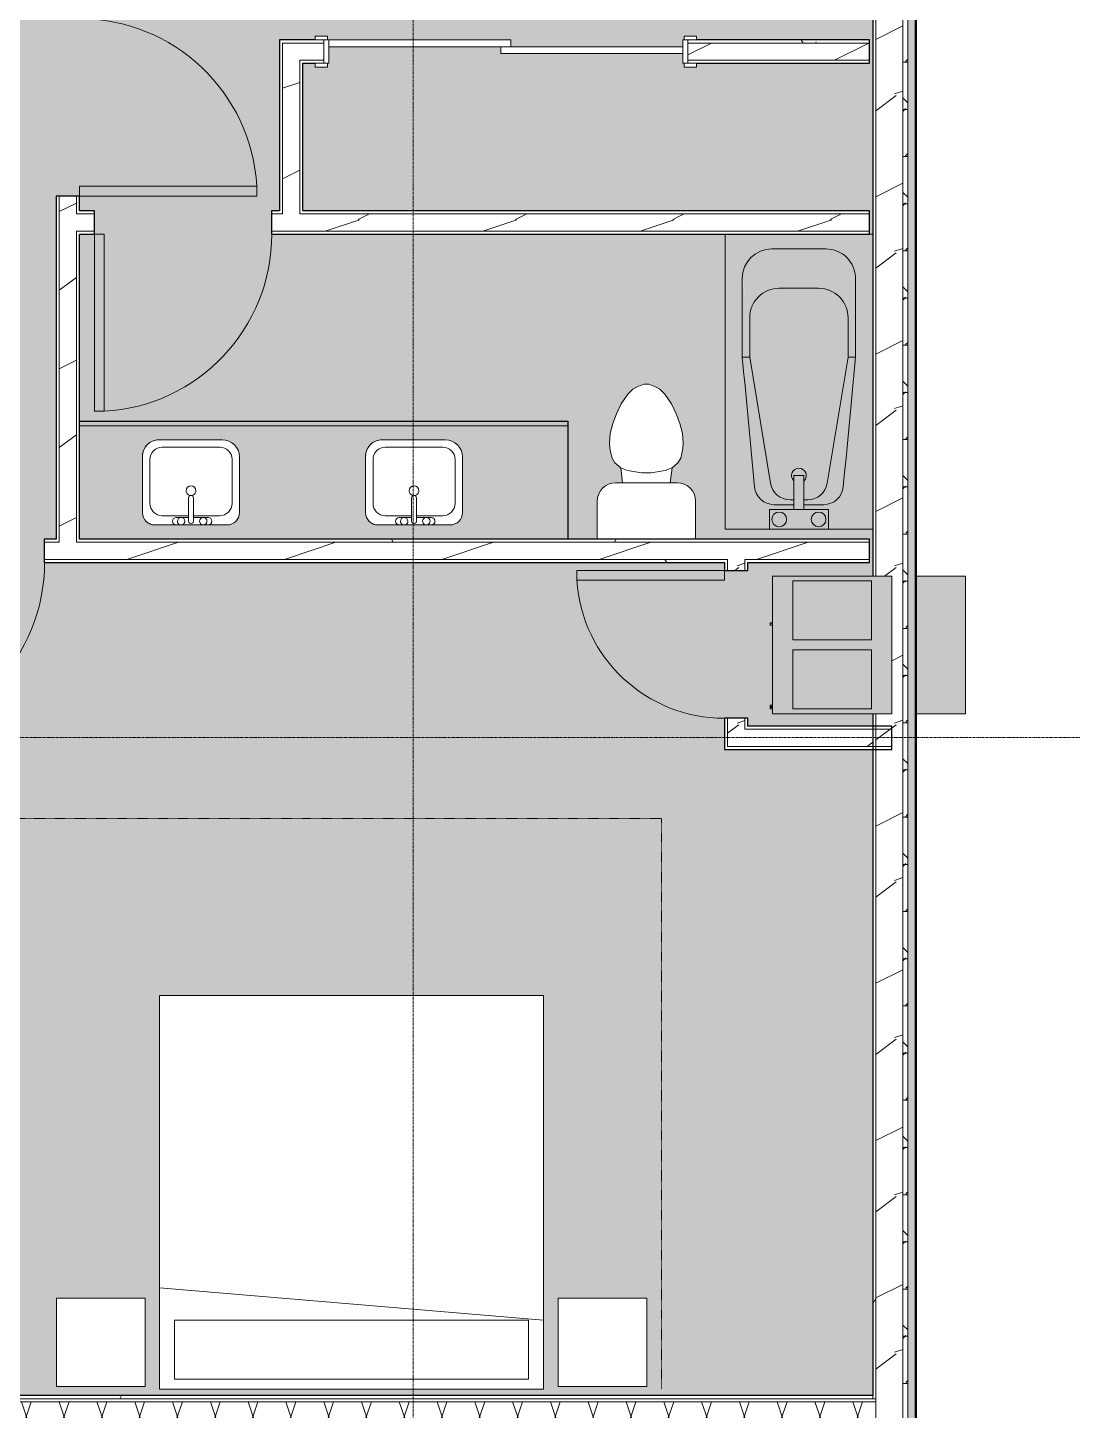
# Model space of a CAD drawing. Header units: inches. Extents: x -4414 to -113, y 9396 to 12816.
# Drawn here: x -2242.6 to -2030.2, y 10415.8 to 10697 of the extents above; entities that cross this region are included whole.
import ezdxf

# ---------------------------------------------------------------- set-up
doc = ezdxf.new("R2010")
doc.units = ezdxf.units.IN
doc.header["$MEASUREMENT"] = 0
doc.linetypes.add('Dash 1_16_', pattern=[0.125, 0.0625, -0.0625])
doc.linetypes.add('Grid Line 1_2_', pattern=[0.875, 0.5, -0.125, 0.125, -0.125])
for name, color, linetype, lineweight in [('0-1', 7, 'Continuous', 5), ('0-2', 7, 'Continuous', 9), ('A-AREA-PATT-5', 254, 'Continuous', 9), ('A-DOOR-1', 7, 'Continuous', 9), ('A-DOOR-2', 90, 'Continuous', 13), ('A-DOOR-FRAM-1', 90, 'Continuous', 13), ('A-WALL', 113, 'Continuous', 9), ('A-WALL-3', 250, 'Continuous', 25), ('A-WALL-4', 7, 'Continuous', 9), ('A-WALL-5', 113, 'Continuous', 5), ('A-WALL-6', 113, 'Continuous', 25), ('A-WALL-PATT-1', 8, 'Continuous', 9), ('A-WALL-PATT-2', 7, 'Continuous', 9), ('A-WALL-PATT-3', 111, 'Continuous', 9), ('I-FURN-1', 7, 'Continuous', 9), ('I-FURN-HDLN-1', 9, 'Dash 1_16_', 9), ('I-WALL-1', 2, 'Continuous', 25), ('M-EQPM-1', 8, 'Continuous', 9), ('M-EQPM-2', 7, 'Continuous', 9), ('P-SANR-FIXT-1', 7, 'Continuous', 9), ('P-SANR-FIXT-2', 8, 'Continuous', 9), ('Q-CASE-1', 9, 'Continuous', 9), ('Q-CASE-2', 250, 'Continuous', 25), ('Q-CASE-3', 7, 'Continuous', 9), ('S-GRID-1', 1, 'Grid Line 1_2_', 9)]:
    doc.layers.add(name, color=color, linetype=linetype, lineweight=lineweight)
pattern_1 = [(216.87, (12.795, 31.987), (95.9612857, 63.9749714), [15.994, -143.942]), (206.565, (31.987, 22.391), (-31.986981, -31.986924), [35.763, -35.763]), (198.435, (31.987, 6.397), (-63.974746, -31.987128), [20.231, -80.922])]
pattern_2 = [(0, (0, 0), (61.44, 15.36), [2.534, -43.546, 2.534, -43.546, -245.76]), (0, (0, 0), (61.44, 15.36), [-92.16, 2.534, -89.626, 2.534, -43.546, -107.52]), (0, (0, 0), (61.44, 15.36), [-230.4, 2.534, -28.186, 2.534, -74.266]), (120, (23.04, 7.68), (-44.02215, 45.5286), [2.534, -43.546, 2.534, -43.546, -245.76]), (120, (23.04, 7.68), (-44.02215, 45.5286), [-92.16, 2.534, -89.626, 2.534, -43.546, -107.52]), (120, (23.04, 7.68), (-44.02215, 45.5286), [-230.4, 2.534, -28.186, 2.534, -74.266]), (240, (30.72, 38.4), (-17.41785, -60.8886), [2.534, -43.546, 2.534, -43.546, -245.76]), (240, (30.72, 38.4), (-17.41785, -60.8886), [-92.16, 2.534, -89.626, 2.534, -43.546, -107.52]), (240, (30.72, 38.4), (-17.41785, -60.8886), [-230.4, 2.534, -28.186, 2.534, -74.266])]

# ---------------------------------------------------------------- blocks, each defined once
blk = doc.blocks.new('Single-Flush - 36_ x 84_-1372839-FLOOR PLAN - 2ND FLOOR')
at = {"layer": 'A-DOOR-1'}
blk.add_arc((18, 2.37), 36.07, 93.1789, 180, dxfattribs=at)
at = {"layer": 'A-DOOR-2'}
for p, q in [((16, 2.37), (16, 38.39)), ((18, 38.39), (16, 38.39)), ((18, 2.37), (18, 38.39)), ((18, 2.37), (16, 2.37))]:
    blk.add_line(p, q, dxfattribs=at)
blk = doc.blocks.new('Bed-Standard - King 78_ x 80_-1379907-FLOOR PLAN - 2ND FLOOR')
at = {"layer": 'I-FURN-1'}
for p, q in [((-28.31, 41.8), (49.69, 41.8)), ((-28.31, -38.2), (-28.31, 41.8)), ((49.69, 41.8), (49.69, -38.2)), ((49.69, -24.2), (-28.31, -17.63)), ((-25.31, -24.2), (46.69, -24.2)), ((-25.31, -36.2), (-25.31, -24.2)), ((46.69, -36.2), (46.69, -24.2)), ((-25.31, -36.2), (46.69, -36.2)), ((49.69, -38.2), (-28.31, -38.2))]:
    blk.add_line(p, q, dxfattribs=at)
at = {"layer": 'I-FURN-HDLN-1'}
for p, q in [((-64.31, 77.8), (73.69, 77.8)), ((-64.31, 77.39), (-64.31, 77.8)), ((73.69, 77.8), (73.69, -38.2)), ((-64.31, 19.8), (-64.31, 54.8))]:
    blk.add_line(p, q, dxfattribs=at)
blk = doc.blocks.new('Table-Night Stand - 18_ x 18_ x 24_-1372838-FLOOR PLAN - 2ND FLOOR')
at = {"layer": 'I-FURN-1'}
for p, q in [((0.15, 0), (18.15, 0)), ((0.15, -18), (0.15, 0)), ((18.15, 0), (18.15, -18)), ((18.15, -18), (0.15, -18))]:
    blk.add_line(p, q, dxfattribs=at)
blk = doc.blocks.new('FOLDING_SLIDING CLOSET - 72_ x 80_-1372823-FLOOR PLAN - 2ND FLOOR')
at = {"layer": 'A-DOOR-1'}
for p, q in [((-36.25, 3), (-38.75, 3)), ((-38.75, 3), (-38.75, 2.25)), ((-36.25, 2.25), (-36.25, 3)), ((38.75, 3), (36.25, 3)), ((36.25, 3), (36.25, 2.25)), ((38.75, 2.25), (38.75, 3)), ((-38.75, 2.25), (-36.25, 2.25)), ((36.25, 2.25), (38.75, 2.25)), ((-36.25, -2.5), (-38.75, -2.5)), ((-38.75, -2.5), (-38.75, -3.25)), ((-36.25, -3.25), (-36.25, -2.5)), ((38.75, -2.5), (36.25, -2.5)), ((36.25, -2.5), (36.25, -3.25)), ((38.75, -3.25), (38.75, -2.5)), ((-38.75, -3.25), (-36.25, -3.25)), ((36.25, -3.25), (38.75, -3.25))]:
    blk.add_line(p, q, dxfattribs=at)
at = {"layer": 'A-DOOR-2'}
for p, q in [((1, 2.25), (-36, 2.25)), ((-36, 2.25), (-36, 0.875)), ((-36, 0.875), (1, 0.875)), ((36, 0.875), (-1, 0.875)), ((-1, 0.875), (-1, -0.5)), ((1, 0.875), (1, 2.25)), ((36, -0.5), (36, 0.875)), ((-1, -0.5), (36, -0.5))]:
    blk.add_line(p, q, dxfattribs=at)
at = {"layer": 'A-DOOR-FRAM-1'}
for p, q in [((-36, 2.25), (-37, 2.25)), ((-37, 2.25), (-37, -2.5)), ((-36, -2.5), (-36, 2.25)), ((36, 2.25), (36, -2.5)), ((37, 2.25), (36, 2.25)), ((37, -2.5), (37, 2.25)), ((-37, -2.5), (-36, -2.5)), ((36, -2.5), (37, -2.5))]:
    blk.add_line(p, q, dxfattribs=at)
blk = doc.blocks.new('M_Sink Vanity-Square - 500 x 440mm-1352614-FLOOR PLAN - 2ND FLOOR')
at = {"layer": 'P-SANR-FIXT-1'}
for p, q in [((7.96, 7.09), (-6.72, 7.09)), ((7.96, 7.09), (-6.72, 7.09)), ((3.62, 7.09), (-2.88, 7.09)), ((0.12, 6.33), (0.12, 1.59)), ((1.12, 6.33), (1.12, 1.59)), ((-9.22, 4.59), (-9.22, -6.73)), ((-9.22, 4.59), (-9.22, -6.73)), ((0.12, 5.22), (-5.22, 5.22)), ((-2.88, 5.59), (0.12, 5.59)), ((1.12, 5.59), (3.62, 5.59)), ((6.46, 5.22), (1.12, 5.22)), ((10.46, -6.91), (10.46, 4.59)), ((10.46, -6.91), (10.46, 4.59)), ((-7.72, 2.72), (-7.72, -6.23)), ((8.96, -6.23), (8.96, 2.72)), ((-5.72, -10.23), (7.14, -10.23)), ((-5.72, -10.23), (7.14, -10.23)), ((-5.22, -8.73), (6.46, -8.73))]:
    blk.add_line(p, q, dxfattribs=at)
for centre, radius, start, end in [((-6.72, 4.59), 2.5, 90, 180), ((-6.72, 4.59), 2.5, 90, 180), ((-2.88, 6.34), 0.75, 90, 270), ((-1.88, 6.34), 0.75, 360, 180), ((-1.88, 6.34), 0.75, 180, 0), ((0.62, 6.33), 0.5, 360, 180), ((2.62, 6.34), 0.75, 360, 180), ((2.62, 6.34), 0.75, 180, 360), ((3.62, 6.34), 0.75, 270, 90), ((7.96, 4.59), 2.5, 0, 90), ((7.96, 4.59), 2.5, 360, 90), ((-5.22, 2.72), 2.5, 90, 180), ((6.46, 2.72), 2.5, 0, 90), ((0.62, 0.13), 1, 360, 180), ((0.62, 0.13), 1, 180, 0), ((0.62, 1.59), 0.5, 180, 0), ((-5.72, -6.73), 3.5, 180, 270), ((-5.72, -6.73), 3.5, 180, 270), ((-5.22, -6.23), 2.5, 180, 270), ((6.46, -6.23), 2.5, 270, 0), ((7.14, -6.91), 3.32, 270, 360), ((7.14, -6.91), 3.32, 270, 0)]:
    blk.add_arc(centre, radius, start, end, dxfattribs=at)
blk = doc.blocks.new('Toilet-Domestic-3D - Toilet-Domestic-3D-1372870-FLOOR PLAN - 2ND FLOOR')
at = {"layer": 'P-SANR-FIXT-1'}
for p, q in [((-2.74, 11), (-1.87, 11.5)), ((-1.87, 11.5), (-0.5, 12)), ((-0.5, 12), (0.5, 12)), ((0.5, 12), (1.87, 11.5)), ((1.87, 11.5), (2.74, 11)), ((-5.13, 8), (-3.74, 10)), ((-3.74, 10), (-2.74, 11)), ((2.74, 11), (3.74, 10)), ((3.74, 10), (5.13, 8)), ((-6.79, 4), (-6.06, 6)), ((-6.06, 6), (-5.13, 8)), ((5.13, 8), (6.06, 6)), ((6.06, 6), (6.79, 4)), ((-7.33, 1.99), (-6.79, 4)), ((6.79, 4), (7.33, 1.99)), ((-7.5, 0), (-7.33, 1.99)), ((7.33, 1.99), (7.5, 0)), ((-7.41, -1), (-7.5, 0)), ((-7.24, -2), (-7.41, -1)), ((-6.97, -3), (-7.24, -2)), ((7.24, -2), (6.97, -3)), ((7.41, -1), (7.24, -2)), ((7.5, 0), (7.41, -1)), ((-6.4, -4), (-6.97, -3)), ((-5.21, -5), (-6.4, -4)), ((-3.84, -5.5), (-5.21, -5)), ((-4.86, -8.02), (-5.21, -5)), ((-1, -6), (-3.84, -5.5)), ((3.84, -5.5), (1, -6)), ((5.21, -5), (3.84, -5.5)), ((4.86, -8.02), (5.21, -5)), ((6.4, -4), (5.21, -5)), ((6.97, -3), (6.4, -4)), ((6.25, -8.02), (-6.25, -8.02)), ((1, -6), (-1, -6)), ((-9.98, -11.75), (-9.98, -19.48)), ((9.98, -19.48), (9.98, -11.75))]:
    blk.add_line(p, q, dxfattribs=at)
for centre, start, end in [((-6.25, -11.75), 90, 180), ((6.25, -11.75), 0, 90)]:
    blk.add_arc(centre, 3.73, start, end, dxfattribs=at)
blk = doc.blocks.new('OD_CW_Base Cabinet - OD_CW_Base Cabinet-1420773-FLOOR PLAN - 2ND FLOOR')
at = {"layer": 'Q-CASE-1'}
blk.add_hatch(color=256, dxfattribs=at).paths.add_polyline_path([(28.06, -1), (99.95, -1), (99.95, 0), (0.74, 0), (0.74, -1)], flags=0)
h = blk.add_hatch(color=256, dxfattribs=at)
h.paths.add_polyline_path([(86.35, -24), (99.95, -24), (99.95, -1), (0.74, -1), (0.74, -24), (78.57, -24)], flags=0)
h.paths.add_polyline_path([(30.73, -21.13), (15.4, -21.04), (14.79, -20.79), (14.28, -20.39), (13.88, -19.88), (13.63, -19.27), (13.54, -18.63), (13.54, -7.12), (13.66, -6.26), (13.99, -5.46), (14.52, -4.77), (15.2, -4.25), (16.04, -3.91), (16.86, -3.8), (29.73, -3.8), (30.84, -4.01), (31.48, -4.27), (32.2, -4.83), (32.76, -5.55), (33.11, -6.4), (33.23, -7.3), (33.14, -19.27), (32.89, -19.88), (32.5, -20.39), (31.98, -20.79), (31.38, -21.04)], flags=0)
h.paths.add_polyline_path([(76.07, -21.13), (60.74, -21.04), (60.14, -20.79), (59.62, -20.39), (59.22, -19.88), (58.97, -19.27), (58.89, -18.63), (58.89, -7.12), (59, -6.26), (59.33, -5.46), (59.86, -4.77), (60.55, -4.25), (61.39, -3.91), (62.21, -3.8), (75.07, -3.8), (76.07, -3.96), (76.82, -4.27), (77.55, -4.83), (78.1, -5.55), (78.45, -6.4), (78.57, -7.3), (78.49, -19.27), (78.24, -19.88), (77.84, -20.39), (77.32, -20.79), (76.72, -21.04)], flags=0)
at = {"layer": 'Q-CASE-2'}
for p, q in [((0.74, 0), (99.95, 0)), ((99.95, 0), (99.95, -24))]:
    blk.add_line(p, q, dxfattribs=at)
at = {"layer": 'Q-CASE-3'}
for p, q in [((0.74, 0), (99.95, 0)), ((99.95, -1), (0.74, -1)), ((0.74, -1), (99.95, -1)), ((99.95, 0), (99.95, -1)), ((99.95, -1), (99.95, -24))]:
    blk.add_line(p, q, dxfattribs=at)
blk = doc.blocks.new('Bath Tub - Maestro - 60_x30_-1372872-FLOOR PLAN - 2ND FLOOR')
at = {"layer": 'P-SANR-FIXT-2'}
for points in [[(0, -9), (4, -9), (4, -14), (5, -14), (5.05, -9.3), (5.21, -8.67), (5.48, -8.06), (5.83, -7.51), (6.27, -7.03), (6.79, -6.62), (7.64, -6.21), (7.98, -6.09), (9.35, -5.91), (35, -3.5), (51, -3.5), (52.04, -3.59), (53.05, -3.86), (54, -4.3), (54.86, -4.9), (55.6, -5.64), (56.2, -6.5), (56.64, -7.45), (56.91, -8.46), (57, -9.5), (57, -20.5), (56.8, -22.05), (56.2, -23.5), (55.24, -24.74), (54, -25.7), (52.55, -26.3), (50.7, -26.5), (35, -26.5), (7.98, -23.91), (7.36, -23.69), (6.79, -23.38), (6.27, -22.97), (5.83, -22.49), (5.48, -21.94), (5.21, -21.33), (5.05, -20.7), (5, -19), (5, -16), (4, -16), (4, -21), (0, -21), (0, -30), (60, -30), (60, 0), (0, 0), (0, -7.2)], [(6, -14), (10.94, -14), (10.94, -16), (6, -16), (6, -16.8), (6.24, -18.17), (6.98, -19.41), (8.03, -20.28), (9.35, -20.74), (35, -25), (43, -25), (44.55, -24.8), (46, -24.2), (47.24, -23.24), (48.2, -22), (48.8, -20.5), (49, -19), (49, -11), (48.8, -9.45), (48.12, -7.9), (47.24, -6.76), (46, -5.8), (44.55, -5.2), (43, -5), (35, -5), (9.13, -9.33), (8.03, -9.72), (6.82, -10.83), (6.24, -11.83), (6, -13.2)], [(8.63, -5.97), (9.35, -9.26), (35, -5), (35, -3.5), (8.84, -5.95)], [(35, -4.09), (35, -5), (43, -5), (50.7, -3.5), (35, -3.5), (35, -3.77)], [(43, -5), (44.55, -5.2), (46.03, -5.83), (47.28, -6.81), (48.2, -8), (48.8, -9.5), (49, -11), (57, -9.5), (56.91, -8.46), (56.64, -7.45), (56.2, -6.5), (55.29, -5.34), (54.86, -4.9), (54, -4.3), (53.05, -3.86), (52.04, -3.59), (50.7, -3.56), (44.22, -4.77)], [(5, -9.96), (6, -13.2), (6.24, -11.83), (6.98, -10.59), (8.03, -9.72), (9.35, -9.26), (8.63, -5.97), (7.64, -6.21), (7.36, -6.31), (6.74, -6.66), (6.27, -7.03), (5.72, -7.68), (5.48, -8.06), (5.21, -8.67), (5.05, -9.3)], [(49, -12.7), (49, -19), (57, -20.5), (57, -9.5), (49, -11)], [(4, -16), (10.94, -16), (10.94, -14), (4, -14)], [(5, -20.04), (5.05, -20.7), (5.24, -21.4), (5.72, -22.32), (5.87, -22.53), (6.33, -23.02), (6.79, -23.38), (7.64, -23.79), (8, -23.92), (8.63, -24.03), (9.35, -20.74), (8.03, -20.28), (6.95, -19.38), (6.24, -18.17), (6, -16.8), (5.05, -19.87)], [(43, -25), (51, -26.5), (52.55, -26.3), (54, -25.7), (55.42, -24.51), (56.24, -23.4), (56.8, -22.05), (57, -20.5), (49, -19), (48.8, -20.55), (48.16, -22.05), (47.03, -23.4), (46, -24.2), (44.55, -24.8)], [(8.63, -24.03), (35, -26.5), (35, -25), (9.35, -20.74), (8.65, -23.91)], [(35, -25), (35, -26.5), (50.7, -26.44), (43, -25), (39.93, -25)]]:
    blk.add_hatch(color=256, dxfattribs=at).paths.add_polyline_path(points, flags=0)
h = blk.add_hatch(color=256, dxfattribs=at)
h.paths.add_polyline_path([(0, -16), (0, -21), (4, -21), (4, -9), (0, -9), (0, -14)], flags=0)
h.paths.add_polyline_path([(0.5, -19), (0.55, -18.61), (0.7, -18.25), (0.94, -17.94), (1.25, -17.7), (1.61, -17.55), (2, -17.5), (2.39, -17.55), (3.02, -17.91), (3.06, -17.94), (3.3, -18.25), (3.45, -18.61), (3.5, -19), (3.43, -19.44), (3.3, -19.75), (3.06, -20.06), (2.75, -20.3), (2.38, -20.45), (2, -20.5), (1.61, -20.45), (1.25, -20.3), (0.94, -20.06), (0.7, -19.75), (0.55, -19.39)], flags=0)
h.paths.add_polyline_path([(0.5, -11), (0.55, -10.61), (0.7, -10.25), (0.94, -9.94), (1.25, -9.7), (1.61, -9.55), (2, -9.5), (2.39, -9.55), (2.75, -9.7), (3.06, -9.94), (3.3, -10.25), (3.45, -10.61), (3.5, -11), (3.33, -11.67), (3.3, -11.75), (3.06, -12.06), (2.75, -12.3), (2.39, -12.45), (2, -12.5), (1.61, -12.45), (1.25, -12.3), (0.94, -12.06), (0.7, -11.75), (0.55, -11.39)], flags=0)
h = blk.add_hatch(color=256, dxfattribs=at)
h.paths.add_polyline_path([(0.5, -19), (0.55, -19.39), (0.7, -19.75), (0.94, -20.06), (1.25, -20.3), (1.61, -20.45), (2, -20.5), (2.39, -20.45), (2.75, -20.3), (3.06, -20.06), (3.43, -19.44), (3.45, -19.39), (3.5, -19), (3.45, -18.61), (3.3, -18.25), (3.02, -17.91), (2.75, -17.7), (2.39, -17.55), (2, -17.5), (1.61, -17.55), (1.25, -17.7), (0.94, -17.94), (0.7, -18.25), (0.55, -18.61)], flags=0)
h.paths.add_polyline_path([(0.5, -11), (0.55, -11.39), (0.7, -11.75), (0.94, -12.06), (1.25, -12.3), (1.61, -12.45), (2, -12.5), (2.39, -12.45), (2.75, -12.3), (3.06, -12.06), (3.33, -11.67), (3.45, -11.39), (3.5, -11), (3.45, -10.61), (3.3, -10.25), (3.06, -9.94), (2.75, -9.7), (2.39, -9.55), (2, -9.5), (1.61, -9.55), (1.25, -9.7), (0.94, -9.94), (0.7, -10.25), (0.55, -10.61)], flags=0)
h = blk.add_hatch(color=256, dxfattribs=at)
h.paths.add_polyline_path([(5, -19.61), (5.05, -19.87), (6, -16.8), (6, -16), (5, -16), (5, -19.08)], flags=0)
h.paths.add_polyline_path([(5, -10.92), (5, -14), (6, -14), (6, -13.2), (5, -9.96), (5, -10.39)], flags=0)
at = {"layer": 'P-SANR-FIXT-1'}
for p, q in [((60, 0), (0, 0)), ((0, 0), (0, -9)), ((35, -5), (9.35, -9.26)), ((35, -3.5), (51, -3.5)), ((35, -5), (35, -3.5)), ((43, -5), (35, -5)), ((4, -9), (0, -9)), ((0, -9), (0, -21)), ((4, -14), (4, -9)), ((5, -14), (5, -9.96)), ((49, -19), (49, -11)), ((57, -9.5), (57, -20.5)), ((4, -16), (4, -14)), ((4, -14), (10.94, -14)), ((6, -13.2), (6, -14)), ((10.94, -16), (10.94, -14)), ((4, -21), (4, -16)), ((10.94, -16), (4, -16)), ((5, -20.04), (5, -16)), ((6, -16), (6, -16.8)), ((0, -21), (0, -30)), ((0, -21), (4, -21)), ((9.35, -20.74), (35, -25)), ((35, -25), (35, -26.5)), ((35, -25), (43, -25)), ((51, -26.5), (35, -26.5)), ((60, -30), (60, -29.37))]:
    blk.add_line(p, q, dxfattribs=at)
at = {"layer": 'P-SANR-FIXT-1', "flags": 128}
for points in [[(8.63, -5.97), (11.56, -5.7), (14.49, -5.42), (17.42, -5.15), (20.35, -4.87), (23.28, -4.6), (26.21, -4.32), (29.14, -4.05), (32.07, -3.77), (35, -3.5)], [(35, -26.5), (32.07, -26.23), (29.14, -25.95), (26.21, -25.68), (23.28, -25.4), (20.35, -25.13), (17.42, -24.85), (14.49, -24.58), (11.56, -24.3), (8.63, -24.03)]]:
    blk.add_lwpolyline(points, dxfattribs=at)
at = {"layer": 'P-SANR-FIXT-1'}
for centre, radius, start, end in [((43, -11), 6, 360, 90), ((51, -9.5), 6, 0, 90), ((9, -9.96), 4, 95.3558, 180), ((2, -11), 1.5, 0, 180), ((2, -11), 1.5, 180, 360), ((10, -13.2), 4, 99.4223, 180), ((10.94, -15), 1.5, 0, 135), ((10, -16.8), 4, 180, 260.5777), ((10.94, -15), 1.5, 225, 360), ((2, -19), 1.5, 0, 180), ((2, -19), 1.5, 180, 360), ((43, -19), 6, 270, 0), ((9, -20.04), 4, 180, 264.6442), ((51, -20.5), 6, 270, 0)]:
    blk.add_arc(centre, radius, start, end, dxfattribs=at)
blk = doc.blocks.new('HVAC_SPVU_AlliedAir_MGE4 - HVAC_SPVU_AlliedAir_MGE4-V102-FLOOR PLAN - 2ND FLOOR')
at = {"layer": 'M-EQPM-1'}
h = blk.add_hatch(color=256, dxfattribs=at)
h.paths.add_polyline_path([(14, -12.13), (14, 12.12), (-14, 12.12), (-14, -12.13), (13, -12.13)], flags=0)
h.paths.add_polyline_path([(13, 8), (13, -8), (1, -8), (1, 8), (7.1, 8)], flags=0)
h.paths.add_polyline_path([(-1, -8), (-13, -8), (-13, 8), (-1, 8), (-1, -1.75)], flags=0)
for points in [[(-12.36, 12.12), (-12.44, 12.62), (-12.89, 12.62), (-12.81, 12.12), (-12.44, 12.12)], [(4.31, 12.62), (4.19, 12.62), (4.25, 12.12), (4.31, 12.12)], [(14, -27.13), (14, -17.13), (-14, -17.13), (-14, -27.13)]]:
    blk.add_hatch(color=256, dxfattribs=at).paths.add_polyline_path(points, flags=0)
h = blk.add_hatch(color=256, dxfattribs=at)
h.paths.add_polyline_path([(13, 8), (1, 8), (1, -8), (13, -8)], flags=0)
h.paths.add_polyline_path([(-1, -8), (-1, 8), (-13, 8), (-13, -8)], flags=0)
at = {"layer": 'M-EQPM-2'}
for p, q in [((-14, 12.12), (14, 12.12)), ((-14, 12.12), (-14, -12.13)), ((-12.89, 12.62), (-13, 12.62)), ((-13, 12.62), (-12.25, 12.62)), ((-13, 12.62), (-13, 12.12)), ((-12.25, 12.62), (-12.36, 12.62)), ((-12.25, 12.12), (-12.25, 12.62)), ((4.19, 12.62), (4, 12.62)), ((4, 12.62), (4.5, 12.62)), ((4, 12.62), (4, 12.12)), ((4.5, 12.62), (4.31, 12.62)), ((4.5, 12.12), (4.5, 12.62)), ((14, 12.12), (14, -12.13)), ((-1, 8), (-13, 8)), ((-13, 8), (-13, -8)), ((-1, -8), (-1, 8)), ((13, 8), (1, 8)), ((1, 8), (1, -8)), ((13, -8), (13, 8)), ((-13, -8), (-1, -8)), ((1, -8), (13, -8)), ((14, -12.13), (-14, -12.13)), ((-14, -17.13), (-14, -27.13)), ((14, -17.13), (14, -27.13)), ((14, -27.13), (-14, -27.13))]:
    blk.add_line(p, q, dxfattribs=at)
blk = doc.blocks.new('Single-Flush - 30_ x 84_-1372884-FLOOR PLAN - 2ND FLOOR')
at = {"layer": 'A-DOOR-1'}
blk.add_arc((15, 2.375), 30.067, 93.81407, 180, dxfattribs=at)
at = {"layer": 'A-DOOR-2'}
for p, q in [((13, 2.375), (13, 32.375)), ((15, 32.375), (13, 32.375)), ((15, 2.375), (15, 32.375)), ((15, 2.375), (13, 2.375))]:
    blk.add_line(p, q, dxfattribs=at)
blk = doc.blocks.new('1750 Ox - Unit Layouts_rvt-1-FLOOR PLAN - 2ND FLOOR')
at = {"layer": 'A-WALL-PATT-1'}
h = blk.add_hatch(dxfattribs=at)
h.set_pattern_fill('FP_1', color=256, style=0, pattern_type=2)
h.set_pattern_definition(pattern_1)
h.paths.add_polyline_path([(-2232.64, 10592.34), (-2232.63, 10592.34), (-2232.63, 10662.71), (-2236.13, 10662.71), (-2236.13, 10592.34)], flags=0)
h.paths.add_polyline_path([(-2232.63, 10698.71), (-2232.63, 10848.51), (-2236.13, 10848.51), (-2236.13, 10698.71)], flags=0)
h = blk.add_hatch(dxfattribs=at)
h.set_pattern_fill('FP_1', color=256, style=0, pattern_type=2)
h.set_pattern_definition(pattern_1)
h.paths.add_polyline_path([(-2088.1, 10690.34), (-2071.42, 10690.34), (-2071.42, 10693.84), (-2108.37, 10693.84), (-2108.37, 10690.34)], flags=0)
h.paths.add_polyline_path([(-2190.75, 10690.34), (-2182.37, 10690.34), (-2182.37, 10693.84), (-2190.75, 10693.84)], flags=0)
h = blk.add_hatch(dxfattribs=at)
h.set_pattern_fill('FP_1', color=256, style=0, pattern_type=2)
h.set_pattern_definition(pattern_1)
h.paths.add_polyline_path([(-2187.25, 10659.09), (-2187.25, 10690.34), (-2190.75, 10690.34), (-2190.75, 10659.09)], flags=0)
h = blk.add_hatch(dxfattribs=at)
h.set_pattern_fill('FP_1', color=256, style=0, pattern_type=2)
h.set_pattern_definition(pattern_1)
h.paths.add_polyline_path([(-2071.42, 10655.59), (-2071.42, 10659.09), (-2193, 10659.09), (-2193, 10655.59), (-2088.1, 10655.59)], flags=0)
h.paths.add_polyline_path([(-2232.63, 10655.59), (-2229, 10655.59), (-2229, 10659.09), (-2232.63, 10659.09)], flags=0)
h = blk.add_hatch(dxfattribs=at)
h.set_pattern_fill('FP_1', color=256, style=0, pattern_type=2)
h.set_pattern_definition(pattern_1)
h.paths.add_polyline_path([(-2071.42, 10588.84), (-2071.42, 10592.34), (-2239.19, 10592.34), (-2239.19, 10588.84), (-2088.1, 10588.84)], flags=0)
h.paths.add_polyline_path([(-2275.19, 10588.84), (-2275.19, 10592.34), (-2289.44, 10592.34), (-2289.44, 10588.84), (-2278.44, 10588.84)], flags=0)
h.paths.add_polyline_path([(-2339.44, 10588.84), (-2339.44, 10592.34), (-2350.44, 10592.34), (-2350.44, 10588.84), (-2346.94, 10588.84)], flags=0)
h = blk.add_hatch(dxfattribs=at)
h.set_pattern_fill('FP_1', color=256, style=0, pattern_type=2)
h.set_pattern_definition(pattern_1)
h.paths.add_polyline_path([(-2096.82, 10554.31), (-2096.82, 10556.58), (-2100.32, 10556.58), (-2100.32, 10554.31)], flags=0)
h.paths.add_polyline_path([(-2100.32, 10586.58), (-2096.82, 10586.58), (-2096.82, 10588.84), (-2100.32, 10588.84), (-2100.32, 10588.11)], flags=0)
h = blk.add_hatch(dxfattribs=at)
h.set_pattern_fill('FP_1', color=256, style=0, pattern_type=2)
h.set_pattern_definition(pattern_1)
h.paths.add_polyline_path([(-2070.8, 10550.81), (-2070.8, 10554.31), (-2100.32, 10554.31), (-2100.32, 10550.81), (-2088.1, 10550.81)], flags=0)
at = {"layer": 'A-WALL-PATT-2'}
h = blk.add_hatch(dxfattribs=at)
h.set_pattern_fill('FP_2', color=256, style=0, pattern_type=2)
h.set_pattern_definition(pattern_2)
h.paths.add_polyline_path([(-2232.63, 10592.96), (-2232.01, 10592.96), (-2232.01, 10655.59), (-2232.63, 10655.59), (-2232.63, 10592.97)], flags=0)
h.paths.add_polyline_path([(-2232.63, 10659.09), (-2232.01, 10659.09), (-2232.01, 10662.71), (-2232.63, 10662.71), (-2232.63, 10659.82)], flags=0)
h.paths.add_polyline_path([(-2232.01, 10698.71), (-2232.01, 10848.51), (-2232.63, 10848.51), (-2232.63, 10698.71)], flags=0)
h = blk.add_hatch(dxfattribs=at)
h.set_pattern_fill('FP_2', color=256, style=0, pattern_type=2)
h.set_pattern_definition(pattern_2)
h.paths.add_polyline_path([(-2108.37, 10693.84), (-2071.42, 10693.84), (-2071.42, 10694.46), (-2108.37, 10694.46)], flags=0)
h.paths.add_polyline_path([(-2190.75, 10693.84), (-2182.37, 10693.84), (-2182.37, 10694.46), (-2191.37, 10694.46), (-2191.37, 10693.84)], flags=0)
h = blk.add_hatch(dxfattribs=at)
h.set_pattern_fill('FP_2', color=256, style=0, pattern_type=2)
h.set_pattern_definition(pattern_2)
h.paths.add_polyline_path([(-2186.62, 10659.71), (-2186.62, 10689.71), (-2187.25, 10689.71), (-2187.25, 10659.71)], flags=0)
h = blk.add_hatch(dxfattribs=at)
h.set_pattern_fill('FP_2', color=256, style=0, pattern_type=2)
h.set_pattern_definition(pattern_2)
h.paths.add_polyline_path([(-2071.42, 10592.34), (-2071.42, 10592.96), (-2232.63, 10592.96), (-2232.63, 10592.34), (-2073.53, 10592.34)], flags=0)
h.paths.add_polyline_path([(-2239.19, 10592.34), (-2236.13, 10592.34), (-2236.13, 10592.96), (-2239.19, 10592.96)], flags=0)
h.paths.add_polyline_path([(-2281.94, 10592.34), (-2275.19, 10592.34), (-2275.19, 10592.96), (-2289.44, 10592.96), (-2289.44, 10592.34)], flags=0)
h.paths.add_polyline_path([(-2350.44, 10592.34), (-2339.44, 10592.34), (-2339.44, 10592.96), (-2351.07, 10592.96), (-2351.07, 10592.34)], flags=0)
h = blk.add_hatch(dxfattribs=at)
h.set_pattern_fill('FP_2', color=256, style=0, pattern_type=2)
h.set_pattern_definition(pattern_2)
h.paths.add_polyline_path([(-2232.01, 10588.21), (-2100.32, 10588.21), (-2100.32, 10588.84), (-2239.19, 10588.84), (-2239.19, 10588.21), (-2232.63, 10588.21)], flags=0)
h.paths.add_polyline_path([(-2096.2, 10588.21), (-2071.42, 10588.21), (-2071.42, 10588.84), (-2096.82, 10588.84), (-2096.82, 10588.21)], flags=0)
h.paths.add_polyline_path([(-2289.44, 10588.21), (-2281.94, 10588.21), (-2281.94, 10588.84), (-2289.44, 10588.84)], flags=0)
h.paths.add_polyline_path([(-2275.19, 10588.21), (-2275.19, 10588.84), (-2278.44, 10588.84), (-2278.44, 10588.21), (-2277.82, 10588.21)], flags=0)
h.paths.add_polyline_path([(-2339.44, 10588.21), (-2339.44, 10588.84), (-2346.94, 10588.84), (-2346.94, 10588.21), (-2341.19, 10588.21)], flags=0)
at = {"layer": 'A-WALL-3'}
for p, q in [((-2184.12, 10694.46), (-2191.37, 10694.46)), ((-2191.37, 10694.46), (-2191.37, 10693.84)), ((-2191.37, 10693.84), (-2191.37, 10689.71)), ((-2071.42, 10694.46), (-2106.62, 10694.46)), ((-2071.42, 10689.71), (-2071.42, 10694.46)), ((-2191.37, 10689.71), (-2191.37, 10659.71)), ((-2186.62, 10689.71), (-2184.12, 10689.71)), ((-2186.62, 10659.71), (-2186.62, 10689.71)), ((-2106.62, 10689.71), (-2071.42, 10689.71)), ((-2232.01, 10662.71), (-2236.76, 10662.71)), ((-2236.76, 10662.71), (-2236.76, 10592.96)), ((-2232.01, 10659.71), (-2232.01, 10662.71)), ((-2229, 10659.71), (-2232.01, 10659.71)), ((-2229, 10654.96), (-2229, 10659.71)), ((-2191.37, 10659.71), (-2193, 10659.71)), ((-2193, 10659.71), (-2193, 10654.96)), ((-2071.42, 10659.71), (-2186.62, 10659.71)), ((-2071.42, 10654.96), (-2071.42, 10659.71)), ((-2232.01, 10654.96), (-2229, 10654.96)), ((-2232.01, 10592.96), (-2232.01, 10654.96)), ((-2193, 10654.96), (-2071.42, 10654.96)), ((-2236.76, 10592.96), (-2239.19, 10592.96)), ((-2239.19, 10592.96), (-2239.19, 10588.21)), ((-2071.42, 10592.96), (-2232.01, 10592.96)), ((-2071.42, 10588.21), (-2071.42, 10592.96)), ((-2239.19, 10588.21), (-2100.95, 10588.21)), ((-2100.95, 10588.21), (-2100.95, 10586.58)), ((-2100.95, 10586.58), (-2096.2, 10586.58)), ((-2096.2, 10588.21), (-2071.42, 10588.21)), ((-2096.2, 10586.58), (-2096.2, 10588.21)), ((-2100.95, 10556.58), (-2100.95, 10554.94)), ((-2096.2, 10556.58), (-2100.95, 10556.58)), ((-2096.2, 10554.94), (-2096.2, 10556.58)), ((-2100.95, 10554.94), (-2100.95, 10550.81)), ((-2066.92, 10554.94), (-2096.2, 10554.94)), ((-2066.92, 10550.19), (-2066.92, 10554.94)), ((-2100.95, 10550.81), (-2100.95, 10550.19)), ((-2100.95, 10550.19), (-2066.92, 10550.19))]:
    blk.add_line(p, q, dxfattribs=at)
at = {"layer": 'A-WALL-4'}
for p, q in [((-2190.75, 10693.84), (-2182.37, 10693.84)), ((-2190.75, 10690.34), (-2190.75, 10693.84)), ((-2108.37, 10693.84), (-2071.42, 10693.84)), ((-2190.75, 10689.71), (-2190.75, 10690.34)), ((-2187.25, 10690.34), (-2182.37, 10690.34)), ((-2187.25, 10689.71), (-2187.25, 10690.34)), ((-2108.37, 10690.34), (-2071.42, 10690.34)), ((-2190.75, 10689.71), (-2190.75, 10659.71)), ((-2187.25, 10689.71), (-2187.25, 10659.71)), ((-2236.13, 10662.71), (-2236.13, 10592.96)), ((-2232.63, 10662.71), (-2232.63, 10659.09)), ((-2190.75, 10659.09), (-2190.75, 10659.71)), ((-2187.25, 10659.09), (-2187.25, 10659.71)), ((-2232.63, 10659.09), (-2232.01, 10659.09)), ((-2232.01, 10659.09), (-2229, 10659.09)), ((-2193, 10659.09), (-2190.75, 10659.09)), ((-2187.25, 10659.09), (-2071.42, 10659.09)), ((-2232.63, 10655.59), (-2232.01, 10655.59)), ((-2232.63, 10655.59), (-2232.63, 10592.96)), ((-2232.01, 10655.59), (-2229, 10655.59)), ((-2193, 10655.59), (-2071.42, 10655.59)), ((-2239.19, 10592.34), (-2236.13, 10592.34)), ((-2236.13, 10592.34), (-2236.13, 10592.96)), ((-2232.63, 10592.34), (-2232.63, 10592.96)), ((-2232.63, 10592.34), (-2071.42, 10592.34)), ((-2239.19, 10588.84), (-2100.32, 10588.84)), ((-2100.32, 10588.21), (-2100.32, 10588.84)), ((-2100.32, 10586.58), (-2100.32, 10588.21)), ((-2096.82, 10588.84), (-2071.42, 10588.84)), ((-2096.82, 10588.21), (-2096.82, 10588.84)), ((-2096.82, 10586.58), (-2096.82, 10588.21)), ((-2100.32, 10554.94), (-2100.32, 10556.58)), ((-2096.82, 10554.94), (-2096.82, 10556.58)), ((-2100.32, 10554.31), (-2100.32, 10554.94)), ((-2100.32, 10550.81), (-2100.32, 10554.31)), ((-2096.82, 10554.31), (-2096.82, 10554.94)), ((-2066.92, 10554.31), (-2096.82, 10554.31)), ((-2066.92, 10550.81), (-2100.32, 10550.81))]:
    blk.add_line(p, q, dxfattribs=at)
at = {"layer": '0-2'}
for name, p, rotation in [('Single-Flush - 36_ x 84_-1372839-FLOOR PLAN - 2ND FLOOR', (-2234.38, 10680.71), 269.9999999999972), ('Single-Flush - 36_ x 84_-1372839-FLOOR PLAN - 2ND FLOOR', (-2211, 10657.34), 180), ('Bath Tub - Maestro - 60_x30_-1372872-FLOOR PLAN - 2ND FLOOR', (-2100.8, 10594.96), 89.99999999999488), ('M_Sink Vanity-Square - 500 x 440mm-1352614-FLOOR PLAN - 2ND FLOOR', (-2208.74, 10602.93), 180), ('M_Sink Vanity-Square - 500 x 440mm-1352614-FLOOR PLAN - 2ND FLOOR', (-2163.4, 10602.93), 180), ('Single-Flush - 36_ x 84_-1372839-FLOOR PLAN - 2ND FLOOR', (-2257.19, 10590.59), 180), ('Single-Flush - 30_ x 84_-1372884-FLOOR PLAN - 2ND FLOOR', (-2098.57, 10571.58), 90), ('HVAC_SPVU_AlliedAir_MGE4 - HVAC_SPVU_AlliedAir_MGE4-V102-FLOOR PLAN - 2ND FLOOR', (-2079.05, 10571.45), 90.00000000000449)]:
    blk.add_blockref(name, p, dxfattribs=dict(at, rotation=rotation))
for name, p in [('FOLDING_SLIDING CLOSET - 72_ x 80_-1372823-FLOOR PLAN - 2ND FLOOR', (-2145.37, 10692.21)), ('Toilet-Domestic-3D - Toilet-Domestic-3D-1372870-FLOOR PLAN - 2ND FLOOR', (-2116.8, 10612.44)), ('OD_CW_Base Cabinet - OD_CW_Base Cabinet-1420773-FLOOR PLAN - 2ND FLOOR', (-2232.74, 10616.96)), ('Bed-Standard - King 78_ x 80_-1379907-FLOOR PLAN - 2ND FLOOR', (-2187.42, 10458.33)), ('Table-Night Stand - 18_ x 18_ x 24_-1372838-FLOOR PLAN - 2ND FLOOR', (-2236.81, 10438.63)), ('Table-Night Stand - 18_ x 18_ x 24_-1372838-FLOOR PLAN - 2ND FLOOR', (-2134.88, 10438.63))]:
    blk.add_blockref(name, p, dxfattribs=at)

msp = doc.modelspace()

# ---------------------------------------------------------------- hatches: boundary and pattern name
at = {"layer": 'A-AREA-PATT-5'}
h = msp.add_hatch(color=256, dxfattribs=at)
h.paths.add_polyline_path([(-2351.069374, 10395.964396), (-2351.069374, 10412.789396), (-2349.319374, 10412.789396), (-2349.319374, 10414.039396), (-2351.069374, 10414.039396), (-2351.069374, 10417.539396), (-2351.694374, 10417.539396), (-2351.694374, 10418.164396), (-2352.319374, 10418.164396), (-2352.319374, 10418.789396), (-2351.069374, 10418.789396), (-2351.069374, 10502.414396), (-2346.319374, 10502.414396), (-2346.319374, 10418.789396), (-2344.569374, 10418.789396), (-2344.569374, 10448.789396), (-2284.569374, 10448.789396), (-2284.569374, 10418.789396), (-2282.569374, 10418.789396), (-2282.569374, 10454.813175), (-2290.295596, 10454.813175), (-2291.260013, 10454.940142), (-2292.158707, 10455.312394), (-2292.930433, 10455.90456), (-2293.522599, 10456.676285), (-2293.89485, 10457.574979), (-2294.021818, 10458.615704), (-2294.021818, 10459.927733), (-2297.045596, 10459.580016), (-2298.045596, 10458.388263), (-2299.045596, 10457.821499), (-2300.555117, 10457.463708), (-2302.045596, 10457.289396), (-2304.037985, 10457.463708), (-2306.686595, 10458.23495), (-2308.045596, 10458.729586), (-2310.093303, 10459.695296), (-2312.045596, 10461.049632), (-2313.045596, 10462.049632), (-2313.545596, 10462.915657), (-2314.045596, 10464.289396), (-2314.045596, 10465.289396), (-2313.545596, 10466.663135), (-2313.045596, 10467.52916), (-2312.045596, 10468.52916), (-2310.045596, 10469.916591), (-2308.045596, 10470.849207), (-2305.569374, 10471.70475), (-2304.037985, 10472.115085), (-2302.045596, 10472.289396), (-2300.555117, 10472.115085), (-2300.045596, 10472.025242), (-2299.045596, 10471.757293), (-2298.045596, 10471.190529), (-2297.045596, 10469.998776), (-2294.021818, 10469.651059), (-2294.021818, 10471.039396), (-2293.89485, 10472.003813), (-2293.522599, 10472.902507), (-2292.930433, 10473.674233), (-2292.114345, 10474.284774), (-2291.260013, 10474.63865), (-2290.254412, 10474.765618), (-2282.569374, 10474.765618), (-2282.569374, 10480.789396), (-2306.569374, 10480.789396), (-2306.569374, 10542.039396), (-2346.319374, 10542.039396), (-2346.319374, 10538.414396), (-2351.069374, 10538.414396), (-2351.069374, 10592.964396), (-2341.194374, 10592.964396), (-2341.194374, 10593.714396), (-2338.694374, 10593.714396), (-2338.694374, 10592.964396), (-2313.444374, 10592.964396), (-2313.444374, 10591.589396), (-2290.444374, 10591.589396), (-2290.444374, 10592.964396), (-2290.194374, 10592.964396), (-2290.194374, 10593.714396), (-2287.694374, 10593.714396), (-2287.694374, 10592.964396), (-2275.194374, 10592.964396), (-2275.194374, 10588.214396), (-2277.819374, 10588.214396), (-2277.819374, 10535.720056), (-2249.069374, 10535.720056), (-2249.069374, 10515.87827), (-2248.319374, 10515.87827), (-2248.319374, 10513.37827), (-2249.069374, 10513.37827), (-2249.069374, 10476.12827), (-2250.444374, 10476.12827), (-2250.444374, 10441.12827), (-2249.069374, 10441.12827), (-2249.069374, 10440.87827), (-2248.319374, 10440.87827), (-2248.319374, 10438.37827), (-2249.069374, 10438.37827), (-2249.069374, 10418.789396), (-2070.798737, 10418.789396), (-2070.798737, 10550.189396), (-2100.948737, 10550.189396), (-2100.948737, 10556.576896), (-2096.198737, 10556.576896), (-2096.198737, 10554.939396), (-2070.798737, 10554.939396), (-2070.798737, 10557.451896), (-2091.173737, 10557.451896), (-2091.173737, 10558.561731), (-2091.673737, 10558.639396), (-2091.673737, 10559.092061), (-2091.173737, 10559.092061), (-2091.173737, 10575.637191), (-2091.673737, 10575.701896), (-2091.673737, 10575.766601), (-2091.173737, 10575.766601), (-2091.173737, 10585.451896), (-2070.798737, 10585.451896), (-2070.798737, 10594.964396), (-2100.798737, 10594.964396), (-2100.798737, 10654.964396), (-2193.001624, 10654.964396), (-2193.001624, 10659.714396), (-2191.371076, 10659.714396), (-2191.371076, 10694.464396), (-2184.121076, 10694.464396), (-2184.121076, 10695.214396), (-2181.621076, 10695.214396), (-2181.621076, 10694.464396), (-2144.371076, 10694.464396), (-2144.371076, 10693.089396), (-2109.371076, 10693.089396), (-2109.371076, 10694.464396), (-2109.121076, 10694.464396), (-2109.121076, 10695.214396), (-2106.621076, 10695.214396), (-2106.621076, 10694.464396), (-2071.423737, 10694.464396), (-2071.423737, 10689.714396), (-2106.621076, 10689.714396), (-2106.621076, 10688.964396), (-2109.121076, 10688.964396), (-2109.121076, 10689.714396), (-2109.371076, 10689.714396), (-2109.371076, 10691.714396), (-2146.371076, 10691.714396), (-2146.391845, 10693.089396), (-2181.371076, 10693.089396), (-2181.371076, 10689.714396), (-2181.621076, 10689.714396), (-2181.621076, 10688.964396), (-2184.121076, 10688.964396), (-2184.121076, 10689.714396), (-2186.621076, 10689.714396), (-2186.621076, 10659.714396), (-2071.423737, 10659.714396), (-2071.423737, 10654.964396), (-2070.798737, 10654.964396), (-2070.798737, 10848.701896), (-2442.923737, 10848.701896), (-2442.923737, 10668.964396), (-2361.040377, 10668.964396), (-2361.040377, 10682.621466), (-2344.540377, 10682.621466), (-2344.540377, 10668.964396), (-2337.040377, 10668.964396), (-2337.040377, 10682.621466), (-2320.540377, 10682.621466), (-2320.540377, 10668.964396), (-2313.040377, 10668.964396), (-2313.040377, 10682.621466), (-2296.540377, 10682.621466), (-2296.540377, 10668.964396), (-2290.354113, 10668.964396), (-2290.354113, 10632.964396), (-2347.444374, 10632.964396), (-2347.444374, 10631.536247), (-2347.641225, 10631.339396), (-2348.53732, 10631.339396), (-2348.53732, 10631.089396), (-2352.400281, 10631.089396), (-2352.400281, 10630.839396), (-2354.105055, 10630.839396), (-2354.105055, 10631.089396), (-2363.59441, 10631.089396), (-2363.59441, 10630.839396), (-2364.184961, 10630.839396), (-2364.184961, 10631.089396), (-2364.775512, 10631.089396), (-2364.775512, 10630.839396), (-2365.366063, 10630.839396), (-2365.366063, 10631.089396), (-2365.956615, 10631.089396), (-2365.956615, 10630.839396), (-2366.547166, 10630.839396), (-2366.547166, 10631.089396), (-2367.137717, 10631.089396), (-2367.137717, 10630.839396), (-2367.728268, 10630.839396), (-2367.728268, 10631.089396), (-2370.351443, 10631.089396), (-2370.372524, 10631.339396), (-2371.300774, 10631.392646), (-2371.444374, 10631.536247), (-2371.444374, 10632.964396), (-2418.923737, 10632.964396), (-2418.923737, 10602.964396), (-2418.548737, 10602.964396), (-2418.548737, 10578.964396), (-2418.923737, 10578.964396), (-2418.923737, 10575.714396), (-2410.923737, 10575.714396), (-2410.923737, 10539.964396), (-2413.658515, 10539.964396), (-2413.658515, 10534.576896), (-2418.408515, 10534.576896), (-2418.408515, 10535.214396), (-2442.923737, 10535.214396), (-2442.923737, 10503.939396), (-2418.408515, 10503.939396), (-2418.408515, 10504.576896), (-2413.658515, 10504.576896), (-2413.658515, 10499.189396), (-2442.923737, 10499.189396), (-2442.923737, 10436.789396), (-2443.923737, 10436.789396), (-2443.923737, 10434.789396), (-2445.861237, 10434.789396), (-2445.861237, 10398.789396), (-2443.923737, 10398.789396), (-2443.923737, 10396.789396), (-2442.923737, 10396.789396), (-2442.923737, 10396.589396), (-2351.694374, 10396.589396), (-2351.694374, 10395.964396)], flags=0)
h.paths.add_polyline_path([(-2442.923737, 10398.789396), (-2443.923737, 10398.789396), (-2443.923737, 10400.539396), (-2407.923737, 10400.539396), (-2407.923737, 10398.789396), (-2437.836845, 10398.789396)], flags=0)
h.paths.add_polyline_path([(-2277.819374, 10418.789396), (-2253.819374, 10418.789396), (-2253.819374, 10438.37827), (-2254.569374, 10438.37827), (-2254.569374, 10440.87827), (-2253.819374, 10440.87827), (-2253.819374, 10441.12827), (-2251.819374, 10441.12827), (-2251.819374, 10478.12827), (-2250.444374, 10478.12827), (-2250.444374, 10513.12827), (-2253.819374, 10513.12827), (-2253.819374, 10513.37827), (-2254.569374, 10513.37827), (-2254.569374, 10515.87827), (-2253.819374, 10515.87827), (-2253.819374, 10530.970056), (-2277.819374, 10530.970056), (-2277.819374, 10427.402734)], flags=0)
h.paths.add_polyline_path([(-2215.729398, 10420.12827), (-2215.729398, 10500.12827), (-2137.729398, 10500.12827), (-2137.729398, 10420.12827), (-2146.391845, 10420.12827)], flags=0)
h.paths.add_polyline_path([(-2116.729398, 10420.62827), (-2134.729398, 10420.62827), (-2134.729398, 10438.62827), (-2116.729398, 10438.62827)], flags=0)
h.paths.add_polyline_path([(-2236.661237, 10420.62827), (-2236.661237, 10438.62827), (-2218.661237, 10438.62827), (-2218.661237, 10420.62827)], flags=0)
h.paths.add_polyline_path([(-2442.923737, 10539.964396), (-2440.923737, 10539.964396), (-2440.923737, 10575.714396), (-2442.923737, 10575.714396), (-2442.923737, 10567.337171)], flags=0)
h.paths.add_polyline_path([(-2282.569374, 10546.789396), (-2282.569374, 10588.214396), (-2287.694374, 10588.214396), (-2287.694374, 10587.464396), (-2290.194374, 10587.464396), (-2290.194374, 10588.214396), (-2290.444374, 10588.214396), (-2290.444374, 10590.214396), (-2315.444374, 10590.214396), (-2315.444374, 10591.589396), (-2338.444374, 10591.589396), (-2338.444374, 10588.214396), (-2338.694374, 10588.214396), (-2338.694374, 10587.464396), (-2341.194374, 10587.464396), (-2341.194374, 10588.214396), (-2346.319374, 10588.214396), (-2346.319374, 10546.789396), (-2305.569374, 10546.789396)], flags=0)
h.paths.add_polyline_path([(-2096.198737, 10586.576896), (-2100.948737, 10586.576896), (-2100.948737, 10588.214396), (-2239.194374, 10588.214396), (-2239.194374, 10592.964396), (-2236.757173, 10592.964396), (-2236.757173, 10662.714396), (-2232.007173, 10662.714396), (-2232.007173, 10659.714396), (-2229.001624, 10659.714396), (-2229.001624, 10654.964396), (-2232.007173, 10654.964396), (-2232.007173, 10616.964396), (-2132.798737, 10616.964396), (-2132.798737, 10592.964396), (-2126.774958, 10592.964396), (-2126.774958, 10600.690618), (-2126.64799, 10601.655035), (-2126.275739, 10602.553728), (-2125.683573, 10603.325454), (-2124.911847, 10603.91762), (-2124.013154, 10604.289871), (-2122.420516, 10604.416839), (-2121.6604, 10604.416839), (-2122.008116, 10607.440618), (-2123.19987, 10608.440618), (-2123.766634, 10609.440618), (-2124.124425, 10610.950138), (-2124.298737, 10612.440618), (-2124.124425, 10614.433007), (-2123.586488, 10616.440618), (-2122.858547, 10618.440618), (-2121.925932, 10620.440618), (-2120.538501, 10622.440618), (-2119.538501, 10623.440618), (-2118.672475, 10623.940618), (-2117.247345, 10624.440618), (-2116.298737, 10624.440618), (-2114.924998, 10623.940618), (-2114.058973, 10623.440618), (-2113.058973, 10622.440618), (-2111.671542, 10620.440618), (-2110.738926, 10618.440618), (-2110.010986, 10616.440618), (-2109.473048, 10614.433007), (-2109.298737, 10612.440618), (-2109.473048, 10610.950138), (-2109.575403, 10610.393921), (-2109.83084, 10609.440618), (-2110.397603, 10608.440618), (-2111.589357, 10607.440618), (-2111.937074, 10604.416839), (-2110.548737, 10604.416839), (-2109.58432, 10604.289871), (-2108.685626, 10603.91762), (-2107.9139, 10603.325454), (-2107.321734, 10602.553728), (-2106.949483, 10601.655035), (-2106.822515, 10600.690618), (-2106.822515, 10592.964396), (-2071.423737, 10592.964396), (-2071.423737, 10588.214396), (-2096.198737, 10588.214396)], flags=0)
h.paths.add_polyline_path([(-2415.694872, 10692.426151), (-2415.694872, 10727.426151), (-2409.694872, 10727.426151), (-2409.694872, 10728.426151), (-2373.694872, 10728.426151), (-2373.694872, 10727.426151), (-2367.694872, 10727.426151), (-2367.694872, 10692.426151), (-2387.922994, 10692.426151)], flags=0)
h.paths.add_polyline_path([(-2236.132173, 10698.714396), (-2236.757173, 10698.714396), (-2236.757173, 10848.514396), (-2232.007173, 10848.514396), (-2232.007173, 10698.714396), (-2232.632173, 10698.714396)], flags=0)
h.paths.add_polyline_path([(-2228.818781, 10725.582558), (-2228.818781, 10743.582558), (-2210.818781, 10743.582558), (-2210.818781, 10725.582558)], flags=0)
h.paths.add_polyline_path([(-2349.220834, 10739.489396), (-2363.369872, 10739.564171), (-2363.369872, 10745.489396), (-2364.369872, 10745.489396), (-2364.369872, 10817.489396), (-2363.369872, 10817.489396), (-2363.369872, 10823.489396), (-2328.369872, 10823.489396), (-2328.369872, 10739.489396), (-2335.869872, 10739.489396)], flags=0)
h.paths.add_polyline_path([(-2425.369872, 10741.979129), (-2441.494872, 10741.979129), (-2441.494872, 10813.979129), (-2425.369872, 10813.979129), (-2425.369872, 10795.979129), (-2429.369872, 10795.979129), (-2429.369872, 10759.979129), (-2425.369872, 10759.979129), (-2425.369872, 10742.416629)], flags=0)
h.paths.add_polyline_path([(-2229.186237, 10746.514396), (-2229.318781, 10746.514396), (-2229.318781, 10824.514396), (-2149.318781, 10824.514396), (-2149.318781, 10746.514396), (-2228.818781, 10746.514396)], flags=0)
h.paths.add_polyline_path([(-2379.547845, 10748.489396), (-2409.369872, 10748.489396), (-2409.369872, 10808.489396), (-2379.369872, 10808.489396), (-2379.369872, 10748.489396)], flags=0)
h.paths.add_polyline_path([(-2210.818781, 10827.514396), (-2228.818781, 10827.514396), (-2228.818781, 10845.514396), (-2210.818781, 10845.514396)], flags=0)
at = {"layer": 'A-WALL-5'}
for points in [[(-2063.673737, 9974.626896), (-2062.173737, 9974.626896), (-2062.173737, 10857.326896), (-2063.673737, 10857.326896), (-2063.673737, 9976.126896)], [(-2062.173737, 9974.376896), (-2061.923737, 9974.376896), (-2061.923737, 10857.576896), (-2062.173737, 10857.576896), (-2062.173737, 9974.626896)]]:
    msp.add_hatch(color=256, dxfattribs=at).paths.add_polyline_path(points, flags=0)
at = {"layer": 'A-WALL-PATT-3'}
h = msp.add_hatch(dxfattribs=at)
h.set_pattern_fill('FP_1', color=256, style=0, pattern_type=2)
h.set_pattern_definition(pattern_1)
h.paths.add_polyline_path([(-2064.673737, 9977.126896), (-2064.673737, 10854.826896), (-2070.173737, 10854.826896), (-2070.173737, 10585.451896), (-2066.923737, 10585.451896), (-2066.923737, 10557.451896), (-2070.173737, 10557.451896), (-2070.173737, 10274.126896), (-2066.923737, 10274.126896), (-2066.923737, 10246.126896), (-2070.173737, 10246.126896), (-2070.173737, 9977.126896)], flags=0)
h = msp.add_hatch(dxfattribs=at)
h.set_pattern_fill('FP_4', color=256, style=0, pattern_type=2)
h.set_pattern_definition([(0, (0, 0), (0, 9.596), []), (315, (0, 0), (9.5968532, 0), [13.571, -13.571]), (45, (0, 0), (9.5968532, 0), [13.571, -13.571])])
h.paths.add_polyline_path([(-2064.661148, 9976.126896), (-2063.673737, 9976.126896), (-2063.673737, 10855.826896), (-2064.673737, 10855.826896), (-2064.673737, 9976.126896)], flags=0)
h = msp.add_hatch(dxfattribs=at)
h.set_pattern_fill('FP_2', color=256, style=0, pattern_type=2)
h.set_pattern_definition(pattern_2)
h.paths.add_polyline_path([(-2070.173737, 9982.626896), (-2070.173737, 10246.126896), (-2070.798737, 10246.126896), (-2070.798737, 9982.626896)], flags=0)
h.paths.add_polyline_path([(-2070.798737, 10274.126896), (-2070.173737, 10274.126896), (-2070.173737, 10413.414396), (-2070.798737, 10413.414396), (-2070.798737, 10308.996671)], flags=0)
h.paths.add_polyline_path([(-2070.173737, 10418.164396), (-2070.173737, 10557.451896), (-2070.798737, 10557.451896), (-2070.798737, 10418.164396)], flags=0)
h.paths.add_polyline_path([(-2070.556797, 10585.451896), (-2070.173737, 10585.451896), (-2070.173737, 10849.326896), (-2070.798737, 10849.326896), (-2070.798737, 10585.451896)], flags=0)
h = msp.add_hatch(dxfattribs=at)
h.set_pattern_fill('FP_2', color=256, style=0, pattern_type=2)
h.set_pattern_definition(pattern_2)
h.paths.add_polyline_path([(-2134.729398, 10418.164396), (-2070.798737, 10418.164396), (-2070.798737, 10418.789396), (-2352.319374, 10418.789396), (-2352.319374, 10418.164396), (-2137.729398, 10418.164396)], flags=0)
h = msp.add_hatch(dxfattribs=at)
h.set_pattern_fill('FP_2', color=256, style=0, pattern_type=2)
h.set_pattern_definition(pattern_2)
h.paths.add_polyline_path([(-2070.798737, 10417.539396), (-2070.173737, 10417.539396), (-2070.173737, 10418.164396), (-2351.694374, 10418.164396), (-2351.694374, 10417.539396), (-2070.800551, 10417.539396)], flags=0)
h = msp.add_hatch(dxfattribs=at)
h.set_pattern_fill('FP_3', color=256, style=0, pattern_type=2)
h.set_pattern_definition([(161.57, (0.96, 0.96), (-7.6802237, -0.0009796), [0, -54.643, 6.067, 0]), (18.43, (-0.96, 0.96), (-7.6802237, 0.0009796), [0, -54.643, 6.067, 0]), (108.43, (0.96, 0.96), (3.8382953, -19.2013653), [18.211, -42.499]), (71.57, (-0.96, 0.96), (3.8382953, 19.2013653), [18.211, -42.499])])
h.paths.add_polyline_path([(-2070.173737, 10414.039396), (-2070.217796, 10417.539396), (-2351.069374, 10417.539396), (-2351.069374, 10414.039396), (-2070.798737, 10414.039396)], flags=0)

# ---------------------------------------------------------------- linework, layer by layer
at = {"layer": 'A-WALL'}
for p, q in [((-2062.173737, 9974.626896), (-2062.173737, 10857.326896)), ((-2064.673737, 9977.126896), (-2064.673737, 10854.826896)), ((-2063.673737, 9976.126896), (-2063.673737, 10855.826896)), ((-2070.173737, 10585.451896), (-2070.173737, 10849.326896)), ((-2070.173737, 10274.126896), (-2070.173737, 10557.451896)), ((-2070.173737, 10418.164396), (-2351.694374, 10418.164396)), ((-2070.173737, 10417.539396), (-2351.069374, 10417.539396)), ((-2070.798737, 10418.164396), (-2070.798737, 10418.789396))]:
    msp.add_line(p, q, dxfattribs=at)
at = {"layer": 'A-WALL-6'}
for p, q in [((-2061.923737, 9974.376896), (-2061.923737, 10857.576896)), ((-2070.798737, 10848.701896), (-2070.798737, 10585.451896)), ((-2070.798737, 10557.451896), (-2070.798737, 10418.789396))]:
    msp.add_line(p, q, dxfattribs=at)
at = {"layer": 'I-WALL-1'}
msp.add_line((-2070.798737, 10418.789396), (-2352.319374, 10418.789396), dxfattribs=at)
at = {"layer": 'S-GRID-1'}
for p, q in [((-2164.223737, 9836.179692), (-2164.223737, 12413.737124)), ((-464.451044, 10552.589396), (-4316.340834, 10552.589396))]:
    msp.add_line(p, q, dxfattribs=at)

# ---------------------------------------------------------------- block references
at = {"layer": '0-1'}
msp.add_blockref('1750 Ox - Unit Layouts_rvt-1-FLOOR PLAN - 2ND FLOOR', (0, 0), dxfattribs=at)

doc.saveas('drawing.dxf')
